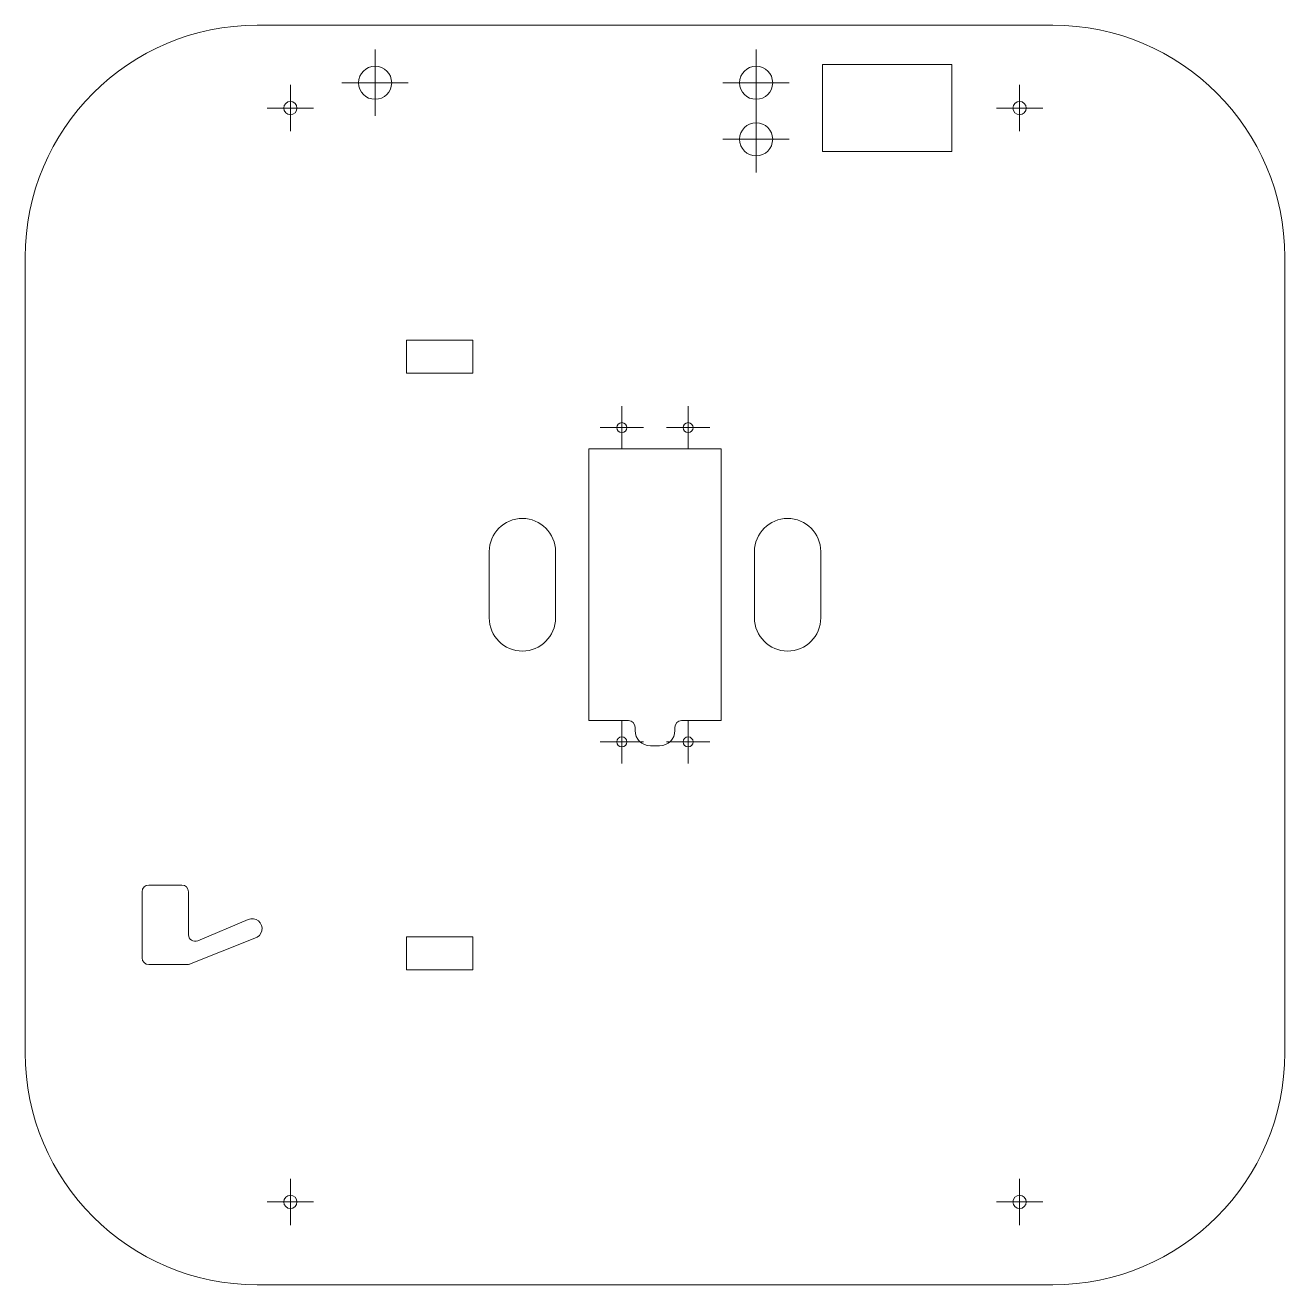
# Model space of a CAD drawing. Header units: millimetres. Extents: x 4.2 to 23.2, y 1.3 to 20.3.
import ezdxf

# ---------------------------------------------------------------- set-up
doc = ezdxf.new("R2010")
doc.units = ezdxf.units.MM

# ---------------------------------------------------------------- blocks, each defined once
blk = doc.blocks.new('SW_CENTERMARKSYMBOL_0')
at = {"color": 0, "linetype": 'Continuous', "lineweight": 0}
for p, q in [((0, 0.25), (0, 0.325)), ((0, 0), (0, 0.25)), ((-0.25, 0), (-0.325, 0)), ((0, 0), (-0.25, 0)), ((0, 0), (0, -0.25)), ((0, 0), (0.25, 0)), ((0.25, 0), (0.325, 0)), ((0, -0.25), (0, -0.325))]:
    blk.add_line(p, q, dxfattribs=at)
blk = doc.blocks.new('SW_CENTERMARKSYMBOL_1')
at = {"color": 0, "linetype": 'Continuous', "lineweight": 0}
for p, q in [((0, 0.25), (0, 0.325)), ((0, 0), (0, 0.25)), ((-0.25, 0), (-0.325, 0)), ((0, 0), (-0.25, 0)), ((0, 0), (0, -0.25)), ((0, 0), (0.25, 0)), ((0.25, 0), (0.325, 0)), ((0, -0.25), (0, -0.325))]:
    blk.add_line(p, q, dxfattribs=at)
blk = doc.blocks.new('SW_CENTERMARKSYMBOL_2')
at = {"color": 0, "linetype": 'Continuous', "lineweight": 0}
for p, q in [((0, 0.25), (0, 0.325)), ((0, 0), (0, 0.25)), ((-0.25, 0), (-0.325, 0)), ((0, 0), (-0.25, 0)), ((0, 0), (0, -0.25)), ((0, 0), (0.25, 0)), ((0.25, 0), (0.325, 0)), ((0, -0.25), (0, -0.325))]:
    blk.add_line(p, q, dxfattribs=at)
blk = doc.blocks.new('SW_CENTERMARKSYMBOL_3')
at = {"color": 0, "linetype": 'Continuous', "lineweight": 0}
for p, q in [((0, 0.25), (0, 0.325)), ((0, 0), (0, 0.25)), ((-0.25, 0), (-0.325, 0)), ((0, 0), (-0.25, 0)), ((0, 0), (0, -0.25)), ((0, 0), (0.25, 0)), ((0.25, 0), (0.325, 0)), ((0, -0.25), (0, -0.325))]:
    blk.add_line(p, q, dxfattribs=at)
blk = doc.blocks.new('SW_CENTERMARKSYMBOL_4')
at = {"color": 0, "linetype": 'Continuous', "lineweight": 0}
for p, q in [((0, 0.25), (0, 0.35)), ((0, 0), (0, 0.25)), ((-0.25, 0), (-0.35, 0)), ((0, 0), (-0.25, 0)), ((0, 0), (0, -0.25)), ((0, 0), (0.25, 0)), ((0.25, 0), (0.35, 0)), ((0, -0.25), (0, -0.35))]:
    blk.add_line(p, q, dxfattribs=at)
blk = doc.blocks.new('SW_CENTERMARKSYMBOL_5')
at = {"color": 0, "linetype": 'Continuous', "lineweight": 0}
for p, q in [((0, 0.25), (0, 0.35)), ((0, 0), (0, 0.25)), ((-0.25, 0), (-0.35, 0)), ((0, 0), (-0.25, 0)), ((0, 0), (0, -0.25)), ((0, 0), (0.25, 0)), ((0.25, 0), (0.35, 0)), ((0, -0.25), (0, -0.35))]:
    blk.add_line(p, q, dxfattribs=at)
blk = doc.blocks.new('SW_CENTERMARKSYMBOL_6')
at = {"color": 0, "linetype": 'Continuous', "lineweight": 0}
for p, q in [((0, 0.25), (0, 0.35)), ((0, 0), (0, 0.25)), ((-0.25, 0), (-0.35, 0)), ((0, 0), (-0.25, 0)), ((0, 0), (0, -0.25)), ((0, 0), (0.25, 0)), ((0.25, 0), (0.35, 0)), ((0, -0.25), (0, -0.35))]:
    blk.add_line(p, q, dxfattribs=at)
blk = doc.blocks.new('SW_CENTERMARKSYMBOL_7')
at = {"color": 0, "linetype": 'Continuous', "lineweight": 0}
for p, q in [((0, 0.25), (0, 0.35)), ((0, 0), (0, 0.25)), ((-0.25, 0), (-0.35, 0)), ((0, 0), (-0.25, 0)), ((0, 0), (0, -0.25)), ((0, 0), (0.25, 0)), ((0.25, 0), (0.35, 0)), ((0, -0.25), (0, -0.35))]:
    blk.add_line(p, q, dxfattribs=at)
blk = doc.blocks.new('SW_CENTERMARKSYMBOL_8')
at = {"color": 0, "linetype": 'Continuous', "lineweight": 0}
for p, q in [((0, 0.25), (0, 0.5)), ((0, 0), (0, 0.25)), ((-0.25, 0), (-0.5, 0)), ((0, 0), (-0.25, 0)), ((0, 0), (0, -0.25)), ((0, 0), (0.25, 0)), ((0.25, 0), (0.5, 0)), ((0, -0.25), (0, -0.5))]:
    blk.add_line(p, q, dxfattribs=at)
blk = doc.blocks.new('SW_CENTERMARKSYMBOL_9')
at = {"color": 0, "linetype": 'Continuous', "lineweight": 0}
for p, q in [((0, 0.25), (0, 0.5)), ((0, 0), (0, 0.25)), ((-0.25, 0), (-0.5, 0)), ((0, 0), (-0.25, 0)), ((0, 0), (0, -0.25)), ((0, 0), (0.25, 0)), ((0.25, 0), (0.5, 0)), ((0, -0.25), (0, -0.5))]:
    blk.add_line(p, q, dxfattribs=at)
blk = doc.blocks.new('SW_CENTERMARKSYMBOL_10')
at = {"color": 0, "linetype": 'Continuous', "lineweight": 0}
for p, q in [((0, 0.25), (0, 0.5)), ((0, 0), (0, 0.25)), ((-0.25, 0), (-0.5, 0)), ((0, 0), (-0.25, 0)), ((0, 0), (0, -0.25)), ((0, 0), (0.25, 0)), ((0.25, 0), (0.5, 0)), ((0, -0.25), (0, -0.5))]:
    blk.add_line(p, q, dxfattribs=at)

msp = doc.modelspace()

# ---------------------------------------------------------------- linework, layer by layer
at = {"color": 7, "linetype": 'Continuous', "lineweight": 15}
for p, q in [((19.664, 20.311), (7.664, 20.311)), ((16.189, 19.716), (16.189, 18.406)), ((18.139, 19.716), (16.189, 19.716)), ((18.139, 18.406), (18.139, 19.716)), ((16.189, 18.406), (18.139, 18.406)), ((4.164, 16.811), (4.164, 4.811)), ((23.164, 4.811), (23.164, 16.811)), ((10.914, 15.561), (9.914, 15.561)), ((9.914, 15.561), (9.914, 15.061)), ((10.914, 15.061), (10.914, 15.561)), ((9.914, 15.061), (10.914, 15.061)), ((14.664, 13.921), (12.664, 13.921)), ((12.664, 13.921), (12.664, 9.821)), ((14.664, 9.821), (14.664, 13.921)), ((11.164, 12.371), (11.164, 11.371)), ((12.164, 11.371), (12.164, 12.371)), ((15.164, 12.371), (15.164, 11.371)), ((16.164, 11.371), (16.164, 12.371)), ((12.664, 9.821), (13.264, 9.821)), ((13.364, 9.721), (13.364, 9.671)), ((13.964, 9.671), (13.964, 9.721)), ((14.064, 9.821), (14.664, 9.821)), ((13.594, 9.441), (13.734, 9.441)), ((5.927, 7.241), (5.927, 6.241)), ((6.527, 7.341), (6.027, 7.341)), ((6.627, 6.592), (6.627, 7.241)), ((7.528, 6.822), (6.766, 6.5)), ((6.645, 6.148), (7.626, 6.539)), ((10.914, 6.561), (9.914, 6.561)), ((9.914, 6.561), (9.914, 6.061)), ((10.914, 6.061), (10.914, 6.561)), ((6.027, 6.141), (6.608, 6.141)), ((9.914, 6.061), (10.914, 6.061)), ((7.664, 1.311), (19.664, 1.311))]:
    msp.add_line(p, q, dxfattribs=at)
for centre, radius in [((9.442, 19.443), 0.25), ((15.189, 19.443), 0.25), ((8.164, 19.061), 0.1), ((19.164, 19.061), 0.1), ((15.189, 18.59), 0.25), ((13.164, 14.241), 0.075), ((14.164, 14.241), 0.075), ((13.164, 9.501), 0.075), ((14.164, 9.501), 0.075), ((8.164, 2.561), 0.1), ((19.164, 2.561), 0.1)]:
    msp.add_circle(centre, radius, dxfattribs=at)
for centre, radius, start, end in [((7.664, 16.811), 3.5, 90, 180), ((19.664, 16.811), 3.5, 0, 90), ((11.664, 12.371), 0.5, 0, 180), ((15.664, 12.371), 0.5, 0, 180), ((11.664, 11.371), 0.5, 180, 0), ((15.664, 11.371), 0.5, 180, 0), ((13.264, 9.721), 0.1, 0, 90), ((14.064, 9.721), 0.1, 90, 180), ((13.594, 9.671), 0.23, 180, 270), ((13.734, 9.671), 0.23, 270, 360), ((6.027, 7.241), 0.1, 90, 180), ((6.527, 7.241), 0.1, 0, 90), ((7.587, 6.684), 0.15, 285.2924, 112.925), ((6.727, 6.592), 0.1, 180, 292.925), ((6.027, 6.241), 0.1, 180, 270), ((6.608, 6.241), 0.1, 270, 291.733), ((7.664, 4.811), 3.5, 180, 270), ((19.664, 4.811), 3.5, 270, 0)]:
    msp.add_arc(centre, radius, start, end, dxfattribs=at)

# ---------------------------------------------------------------- block references
at = {"color": 7, "linetype": 'Continuous', "lineweight": 0}
for name, p in [('SW_CENTERMARKSYMBOL_9', (9.442, 19.443)), ('SW_CENTERMARKSYMBOL_10', (15.189, 19.443)), ('SW_CENTERMARKSYMBOL_4', (8.164, 19.061)), ('SW_CENTERMARKSYMBOL_7', (19.164, 19.061)), ('SW_CENTERMARKSYMBOL_8', (15.189, 18.59)), ('SW_CENTERMARKSYMBOL_3', (13.164, 14.241)), ('SW_CENTERMARKSYMBOL_1', (14.164, 14.241)), ('SW_CENTERMARKSYMBOL_2', (13.164, 9.501)), ('SW_CENTERMARKSYMBOL_0', (14.164, 9.501)), ('SW_CENTERMARKSYMBOL_5', (8.164, 2.561)), ('SW_CENTERMARKSYMBOL_6', (19.164, 2.561))]:
    msp.add_blockref(name, p, dxfattribs=at)

doc.saveas('drawing.dxf')
